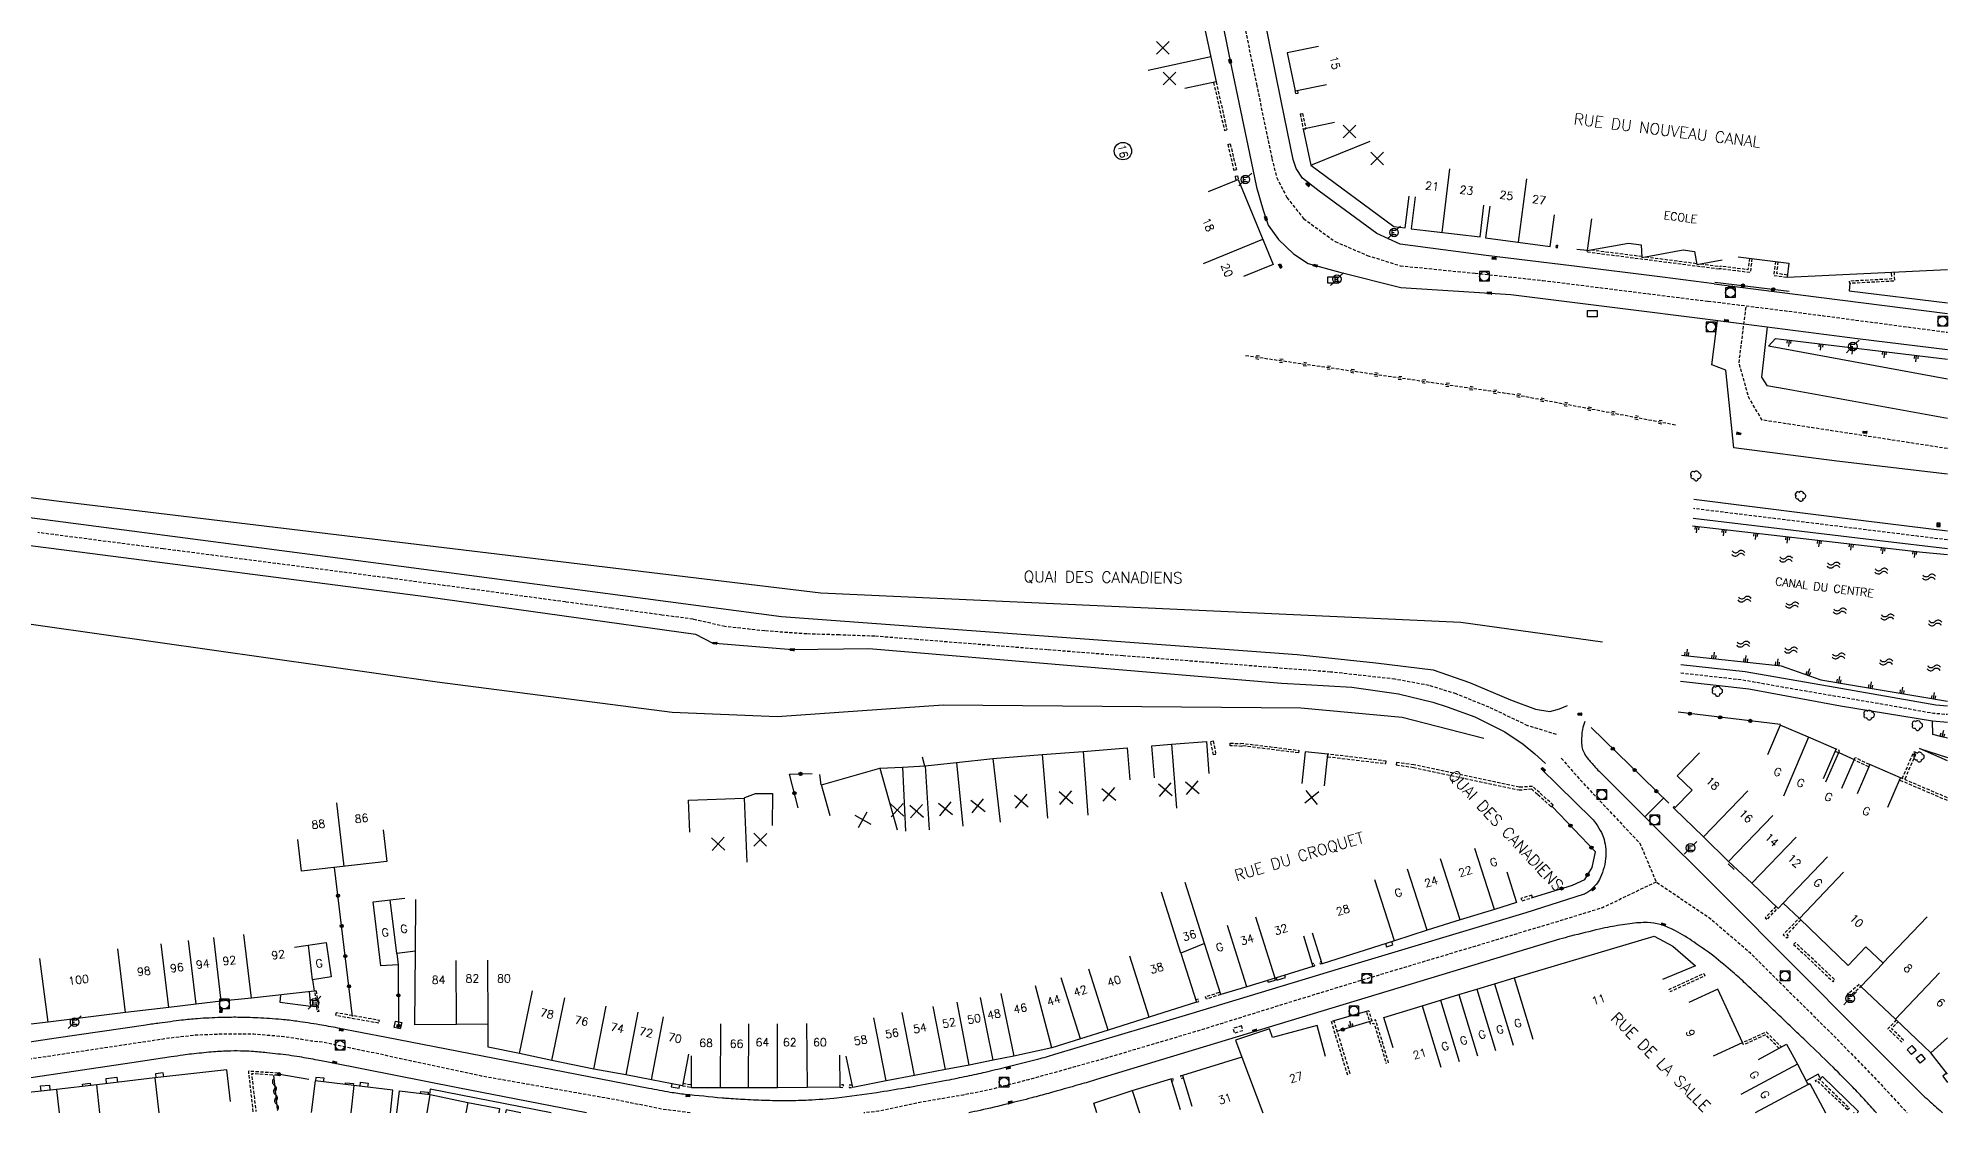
# Model space of a CAD drawing. Header units: millimetres. Extents: x 119599 to 135000, y 124063 to 131000.
# Drawn here: x 134701.8 to 135000.1, y 130000 to 130167.8 of the extents above; entities that cross this region are included whole.
import ezdxf
from ezdxf.enums import TextEntityAlignment as Align

# ---------------------------------------------------------------- set-up
doc = ezdxf.new("R2010")
doc.units = ezdxf.units.MM
doc.linetypes.add('DASHED', pattern=[0.75, 0.5, -0.25])
doc.layers.get('0').update_dxf_attribs({"linetype": 'CONTINUOUS'})
for name, color, linetype in [('W0001', 6, 'DASHED'), ('W0008', 7, 'CONTINUOUS'), ('W0100', 7, 'CONTINUOUS'), ('W0105', 7, 'CONTINUOUS'), ('W0112', 1, 'DASHED'), ('W0211', 2, 'CONTINUOUS'), ('W0220', 5, 'DASHED'), ('W0300', 7, 'CONTINUOUS'), ('W0302', 3, 'CONTINUOUS'), ('W0310', 3, 'CONTINUOUS'), ('W0322', 7, 'CONTINUOUS'), ('W0330', 7, 'CONTINUOUS'), ('W0400', 7, 'CONTINUOUS'), ('W0420', 7, 'CONTINUOUS'), ('W0471', 7, 'CONTINUOUS'), ('W0500', 5, 'DASHED'), ('W0984', 7, 'CONTINUOUS'), ('W0989', 7, 'CONTINUOUS'), ('W0991', 7, 'CONTINUOUS'), ('W1102', 7, 'CONTINUOUS'), ('W1471', 7, 'CONTINUOUS')]:
    doc.layers.add(name, color=color, linetype=linetype)
doc.styles.get("Standard").update_dxf_attribs({"font": 'romans.shx', "width": 0.85})

# ---------------------------------------------------------------- blocks, each defined once
blk = doc.blocks.new('t220o')
at = {"color": 0, "linetype": 'Continuous'}
for p, q in [((-0.25, 0.25), (0.25, 0.25)), ((-0.25, -0.25), (0.25, -0.25))]:
    blk.add_line(p, q, dxfattribs=at)
blk = doc.blocks.new('t991o')
at = {"color": 0, "linetype": 'Continuous'}
for p, q in [((-1, 1), (1, -1)), ((-1, -1), (1, 1))]:
    blk.add_line(p, q, dxfattribs=at)
blk = doc.blocks.new('T400')
for p, q in [((-0.15, 0.3), (0.15, 0.3)), ((-0.15, -0.25), (-0.15, 0.3)), ((-0.15, 0.15), (0.15, 0.15)), ((-0.15, 0), (0.15, 0)), ((0.15, 0.3), (0.15, -0.25)), ((-0.15, -0.15), (0.15, -0.15)), ((-0.15, -0.25), (-0.15, -0.3)), ((-0.15, -0.3), (0.15, -0.3)), ((0.15, -0.3), (0.15, -0.25))]:
    blk.add_line(p, q)
blk = doc.blocks.new('T420')
for p, q in [((0.75, 0.75), (-0.75, 0.75)), ((-0.75, 0.75), (-0.75, -0.75)), ((0.75, 0.75), (0.75, -0.75)), ((0.75, -0.75), (-0.75, -0.75))]:
    blk.add_line(p, q)
blk.add_ellipse((0, 0), major_axis=(-0.53, 0.53), ratio=1, start_param=3.926991, end_param=10.210176)
blk = doc.blocks.new('T471')
for p, q in [((-0.333334, 0.333334), (-0.333334, -0.333334)), ((-0.333334, 0.333334), (0.333334, 0.333334)), ((-0.333334, 0), (0, 0)), ((0.500001, 0.500001), (1.000002, 1.000002)), ((-0.500001, -0.500001), (-1.000002, -1.000002)), ((-0.333334, -0.333334), (0.333334, -0.333334))]:
    blk.add_line(p, q)
blk.add_ellipse((0, 0), major_axis=(0.471405, 0.471405), ratio=1, start_param=5.4977871438, end_param=11.780972451)
blk = doc.blocks.new('t310o')
at = {"color": 0, "linetype": 'Continuous'}
for centre, start, end in [((-0.5, 0.38), 216.8699, 323.1304), ((0.5, -0.37), 36.8699, 143.1303)]:
    blk.add_arc(centre, 0.625, start, end, dxfattribs=at)
blk = doc.blocks.new('t322o')
at = {"color": 0, "linetype": 'Continuous'}
for radius in [0.25, 0.15]:
    blk.add_circle((0, 0), radius, dxfattribs=at)
blk = doc.blocks.new('t211o')
at = {"color": 0, "linetype": 'Continuous'}
for p, q in [((-0.29, 0.5), (-0.29, 0)), ((0, 1), (0, 0)), ((0.29, 0.5), (0.29, 0))]:
    blk.add_line(p, q, dxfattribs=at)
blk = doc.blocks.new('t500o')
at = {"color": 0, "linetype": 'Continuous'}
for centre, start, end in [((-0.5, 0.625), 216.8699, 323.1301), ((0.5, -0.125), 36.8699, 143.1301), ((0.5, -0.625), 36.8699, 143.1301), ((-0.5, 0.125), 216.8699, 323.1301)]:
    blk.add_arc(centre, 0.625, start, end, dxfattribs=at)
blk = doc.blocks.new('t112o')
at = {"color": 0, "linetype": 'Continuous'}
for p, q in [((-0.5, 0.5), (0.5, 0.5)), ((-0.5, -0.5), (-0.5, 0.5)), ((0.5, 0.5), (0.5, -0.5)), ((0.5, -0.5), (-0.5, -0.5))]:
    blk.add_line(p, q, dxfattribs=at)
blk = doc.blocks.new('t330o')
at = {"color": 0, "linetype": 'Continuous'}
for p, q in [((0.25, -0.25), (-0.25, 0.25)), ((-0.25, -0.25), (0.25, 0.25)), ((-0.25, 0.25), (-0.25, -0.25)), ((0.25, 0.25), (-0.25, 0.25)), ((0.25, -0.25), (0.25, 0.25)), ((-0.25, -0.25), (0.25, -0.25)), ((-0.25, -0.25), (-0.25, -0.25))]:
    blk.add_line(p, q, dxfattribs=at)
blk = doc.blocks.new('T300')
for p, q in [((-0.8, 0.51), (-0.86, 0.34)), ((-0.86, 0.34), (-0.86, 0.17)), ((-0.86, 0.17), (-0.74, 0.06)), ((-0.69, 0.63), (-0.8, 0.51)), ((-0.8, -0.06), (-0.74, 0.06)), ((-0.74, 0.06), (-0.69, 0.11)), ((-0.57, 0.69), (-0.69, 0.63)), ((-0.46, 0.69), (-0.57, 0.69)), ((-0.29, 0.63), (-0.46, 0.69)), ((-0.29, 0.63), (-0.17, 0.74)), ((-0.23, 0.57), (-0.29, 0.63)), ((-0.17, 0.74), (-0.06, 0.8)), ((-0.06, 0.8), (0.06, 0.8)), ((0.06, 0.8), (0.23, 0.74)), ((0.23, 0.74), (0.34, 0.63)), ((0.34, 0.63), (0.4, 0.51)), ((0.46, 0.46), (0.34, 0.46)), ((0.4, 0.51), (0.4, 0.46)), ((0.57, 0.4), (0.46, 0.46)), ((0.57, 0.4), (0.69, 0.29)), ((0.69, 0.29), (0.74, 0.17)), ((0.74, 0.06), (0.69, -0.17)), ((0.74, 0.17), (0.74, 0.06)), ((-0.8, -0.17), (-0.8, -0.06)), ((-0.8, -0.23), (-0.8, -0.17)), ((-0.74, -0.34), (-0.8, -0.23)), ((-0.69, -0.4), (-0.74, -0.34)), ((-0.51, -0.46), (-0.69, -0.4)), ((-0.4, -0.46), (-0.51, -0.46)), ((-0.4, -0.46), (-0.34, -0.46)), ((-0.34, -0.46), (-0.34, -0.4)), ((-0.34, -0.51), (-0.34, -0.46)), ((-0.29, -0.63), (-0.34, -0.51)), ((-0.17, -0.74), (-0.29, -0.63)), ((-0.06, -0.8), (-0.17, -0.74)), ((0.06, -0.8), (-0.06, -0.8)), ((0.17, -0.74), (0.06, -0.8)), ((0.23, -0.69), (0.17, -0.74)), ((0.29, -0.46), (0.23, -0.46)), ((0.29, -0.63), (0.23, -0.69)), ((0.46, -0.4), (0.29, -0.46)), ((0.34, -0.51), (0.29, -0.63)), ((0.34, -0.51), (0.34, -0.46)), ((0.57, -0.34), (0.46, -0.4)), ((0.63, -0.29), (0.57, -0.34)), ((0.69, -0.17), (0.63, -0.29))]:
    blk.add_line(p, q)
blk = doc.blocks.new('T1471')
at = {"color": 0, "linetype": 'Continuous', "flags": 128}
blk.add_lwpolyline([(-0.75, -0.5), (-0.75, 0.5), (0.75, 0.5), (0.75, -0.5), (-0.75, -0.5)], dxfattribs=at)

msp = doc.modelspace()

# ---------------------------------------------------------------- linework, layer by layer
at = {"layer": 'W0001'}
for points in [[(134884.23, 130199), (134887.51, 130182.99), (134892.08, 130160.66), (134894.49, 130149.05), (134895.24, 130146.06), (134896.85, 130142.96), (134899.44, 130139.68), (134904.36, 130136.09), (134909.39, 130133.92), (134914.54, 130132.31), (134926.24, 130131.13), (134936.81, 130130.01), (134962.6, 130126.76)], [(134938.93, 130059.1), (134934.47, 130060.46), (134928.45, 130063.34), (134923.27, 130065.43), (134919.05, 130066.74), (134913.7, 130067.73), (134903.64, 130068.85), (134895.14, 130069.5), (134883.64, 130070.41), (134871.25, 130071.38), (134859.45, 130072.31), (134849.05, 130073.13), (134839.04, 130073.92), (134832.47, 130074.44), (134826.93, 130074.64), (134821.86, 130074.79), (134815.27, 130075.27), (134809.04, 130075.95), (134804.08, 130077.09), (134799.21, 130077.75), (134791.39, 130078.81), (134784.16, 130079.79), (134769.85, 130081.74), (134756.74, 130083.49), (134721.32, 130088.09), (134701.74, 130090.63)]]:
    msp.add_lwpolyline(points, dxfattribs=at)
at = {"layer": 'W0001', "flags": 128}
for points in [[(134962.61, 130126.79), (134975.78, 130125.14), (135000, 130121.92)], [(135000, 130103.75), (134971.07, 130108.21), (134969.03, 130111.61), (134967.46, 130117.11), (134968.58, 130126.04)], [(135000, 130089.48), (134991.13, 130090.59), (134960.34, 130094.38)], [(134958.35, 130068.72), (134967.89, 130067.66), (134975.49, 130066.31), (134992.08, 130063.47), (134995.1, 130062.91), (134997.9, 130062.41), (135000, 130062.26)], [(134939.69, 130055.38), (134943.04, 130051.56), (134951.97, 130042.09), (134954.52, 130036.05), (134962.67, 130030.61), (134969.1, 130025.08), (134975.45, 130018.76), (134982.85, 130011.43), (134989.21, 130004.87), (134993.72, 130000)], [(134954.52, 130036.05), (134946.14, 130032.03), (134938.91, 130029.8), (134918.04, 130023.55), (134906.49, 130020.08), (134896.52, 130017.02), (134883.04, 130012.82), (134875.78, 130010.66), (134868.66, 130008.56), (134860.35, 130006.23), (134856.46, 130005.17), (134850.3, 130003.56), (134846.29, 130002.78), (134839.99, 130001.7), (134833.02, 130000.24), (134830.77, 130000)], [(134803.63, 130000), (134799.28, 130000.55), (134792.52, 130001.93), (134771.03, 130005.72), (134755.14, 130009.16), (134746.44, 130010.98), (134744.43, 130011.21), (134740.14, 130011.89), (134735.48, 130012.26), (134730.63, 130012.29), (134726.28, 130012.11), (134722.18, 130011.64), (134700.46, 130008.37), (134662.97, 130002.75), (134654.08, 130001.48), (134648.59, 130000.75), (134644.56, 130000)]]:
    msp.add_lwpolyline(points, dxfattribs=at)
at = {"layer": 'W0008'}
for points in [[(134963.57, 130129.47), (134955.48, 130130.5), (134941.28, 130132.27), (134927.97, 130133.91), (134914.51, 130135.65), (134910.88, 130137.36), (134901.88, 130143.95), (134899.28, 130146.01), (134898.29, 130147.5), (134897.84, 130148.89), (134896.01, 130157.78), (134892.85, 130173.27), (134887.35, 130200.08)], [(134881.08, 130198.04), (134884.88, 130179.48), (134888.2, 130163.25), (134890.99, 130149.85), (134892.1, 130144.59), (134893.14, 130140.99), (134893.89, 130138.66), (134895.55, 130136.4), (134897.87, 130134.17), (134900.17, 130132.65), (134905.11, 130131.29), (134914.65, 130128.93), (134931.83, 130127.83), (134949.33, 130125.61), (134961.73, 130124.04)], [(134500.68, 130118.07), (134570.26, 130109.07), (134570.49, 130109.79), (134629.68, 130102.02), (134704.52, 130092.46), (134754.95, 130085.86), (134817.9, 130077.5), (134898.45, 130071.6), (134910.75, 130070.27), (134919.7, 130069.2), (134925.38, 130067.19), (134931.76, 130064.51), (134935.67, 130063.04), (134937.9, 130062.68), (134939.41, 130063.09), (134940.65, 130063.62)], [(134502.86, 130113.88), (134552.89, 130107.34), (134630.31, 130097.52), (134703.82, 130088.18), (134762.69, 130080.59), (134804.45, 130074.78), (134807.15, 130073.38), (134807.51, 130073.35), (134819.59, 130072.35), (134831.52, 130072.52), (134895.98, 130067.09), (134899.8, 130066.89), (134907, 130066.49), (134914.27, 130065.46), (134919.63, 130064.12), (134921.86, 130063.42), (134926.2, 130061.83), (134930.88, 130059.51), (134933.74, 130057.59), (134935.58, 130056.06), (134937.21, 130054.58)]]:
    msp.add_lwpolyline(points, dxfattribs=at)
at = {"layer": 'W0008', "flags": 128}
for points in [[(134963.58, 130129.49), (134966.78, 130129.07), (135000, 130124.87)], [(134984.75, 130129.54), (134984.64, 130128.4), (135000, 130126.53)], [(134961.74, 130124.06), (134985.98, 130120.95), (135000, 130119.2)], [(135000, 130099.77), (134982.72, 130101.77), (134966.64, 130103.89), (134965.39, 130115.98), (134963.19, 130116.83), (134964.11, 130123.74)], [(134971.85, 130122.77), (134970.97, 130114.9), (134971.8, 130113.62), (134974.81, 130113.06), (135000, 130108.52)], [(134960.39, 130095.85), (134987.32, 130092.44), (135000, 130090.91)], [(134960.28, 130092.9), (134989.47, 130089.39), (135000, 130088.14)], [(134958.39, 130070), (134968.44, 130068.94), (134982.48, 130066.49), (134998.2, 130063.71), (135000, 130063.58)], [(134958.3, 130067.43), (134969.01, 130066.22), (134983.33, 130063.58), (134997.7, 130061.21), (135000, 130061.03)], [(134952.77, 130046.21), (134955.65, 130049.17)], [(134965.78, 130038.9), (134966.68, 130038.02)], [(134912.25, 130026.43), (134912.41, 130025.93), (134913.38, 130026.24), (134913.22, 130026.74)], [(134893.83, 130020.67), (134893.92, 130020.38), (134895.05, 130020.7), (134894.96, 130021.01)], [(134895.15, 130021.07), (134895.25, 130020.71), (134896.63, 130021.13), (134896.51, 130021.5)], [(134739.66, 130018.43), (134739.54, 130017.29), (134744.36, 130016.68), (134744.19, 130018.93)], [(134712.48, 130004.56), (134712.39, 130005.37), (134714.06, 130005.59), (134714.16, 130004.75)], [(134721.4, 130005.61), (134721.32, 130006.26), (134720.1, 130006.11), (134720.17, 130005.47)], [(134746.38, 130004.84), (134746.45, 130005.39), (134745.16, 130005.52), (134745.1, 130005)], [(134980.11, 130005.44), (134979.82, 130006.01), (134977.95, 130005)], [(134980.07, 130005.19), (134980.52, 130005.66), (134986.12, 130000.22), (134985.9, 130000)], [(134999.87, 130006.19), (134999.27, 130005.72), (135000, 130004.75)], [(134702.26, 130003.37), (134702.16, 130004.2), (134702.16, 130004.2), (134703.54, 130004.33), (134703.63, 130003.52)], [(134708.75, 130004.12), (134708.72, 130004.46), (134708.72, 130004.46), (134709.92, 130004.63), (134709.96, 130004.26)], [(134749.78, 130004.41), (134749.81, 130004.7), (134751.02, 130004.56), (134750.98, 130004.26)], [(134752.09, 130004.13), (134752.16, 130004.78), (134753.32, 130004.63), (134753.25, 130004)], [(134761.52, 130003.03), (134761.56, 130003.34), (134762.73, 130003.2), (134762.69, 130002.89)], [(134781.91, 130000), (134763.03, 130003.68), (134762.93, 130002.86)], [(134800.76, 130004.54), (134800.67, 130004.06), (134801.9, 130003.84), (134801.99, 130004.31)]]:
    msp.add_lwpolyline(points, dxfattribs=at)
for points in [[(134943.36, 130061.1, 0.032616), (134943.01, 130059.86, 0.043333), (134942.89, 130058.89, 0.017402), (134942.88, 130057.36, 0.063882), (134942.95, 130056.94, 0.057964), (134943.3, 130056.12, 0.04648), (134943.94, 130055.21, 0.007364), (134945.1, 130053.88, 0.013675), (134945.76, 130053.19), (134952.77, 130046.21), (134965.09, 130033.92), (134986.72, 130012.2), (134995.67, 130003.25, 0.011418), (134996.77, 130002.21, 0.006144), (134998.87, 130000.34, 0.001508), (134999.26, 130000)], [(134936.48, 130053.8), (134944.51, 130045.92, -0.05008), (134945.15, 130045.16, -0.030253), (134945.98, 130043.76, -0.056041), (134946.37, 130042.71, -0.039889), (134946.64, 130041.17, -0.05165), (134946.62, 130039.66, -0.044539), (134946.26, 130037.95, -0.047383), (134945.64, 130036.42, -0.0654), (134944.95, 130035.44, -0.047835), (134943.86, 130034.47, -0.08275), (134943.1, 130034.08), (134934.14, 130031.26), (134905.36, 130022.58), (134881.48, 130015.37), (134860.54, 130009.09, -0.008577), (134857.89, 130008.34, -0.004565), (134852.88, 130007.07, -0.003425), (134849.72, 130006.32, -0.003805), (134846.86, 130005.69, -0.004446), (134843.67, 130005.04, -0.003191), (134839.2, 130004.2, -0.004199), (134837.19, 130003.85, -0.001914), (134832.77, 130003.14, -0.011074), (134826.55, 130002.31, -0.015622), (134822.12, 130001.96, -0.010452), (134818.96, 130001.87, -0.009971), (134815.64, 130001.91, -0.004408), (134812.22, 130002.06, -0.005152), (134809.3, 130002.24, -0.006585), (134808.62, 130002.29, -0.000775), (134802.86, 130002.87, -0.017291), (134800.53, 130003.19, -0.000112), (134797.16, 130003.8), (134756.2, 130011.77), (134748.59, 130013.23, 0.006045), (134745.71, 130013.75, 0.004996), (134742.2, 130014.29, 0.014797), (134739.79, 130014.57, 0.009653), (134736.09, 130014.82, 0.009259), (134732.97, 130014.91, 0.010786), (134730.3, 130014.88, 0.009338), (134726.68, 130014.7, 0.013567), (134724.19, 130014.45, 0.001911), (134720.75, 130014.01, 0.003083), (134718.62, 130013.71), (134704.59, 130011.68), (134691.67, 130009.74)], [(134988.91, 130000, 0.004785), (134987.04, 130002.08, 0.007783), (134985.23, 130004, 0.004692), (134982.15, 130007.11, 0.004199), (134978.64, 130010.51, 0.00019), (134976.51, 130012.55, 0.000187), (134974.34, 130014.62, 0.000693), (134971.83, 130017, 0.000528), (134968.53, 130020.13, 0.011538), (134966.5, 130021.96, 0.008102), (134963.51, 130024.45, 0.015168), (134962.69, 130025.07, 0.004984), (134960.11, 130026.86, 0.030974), (134957.13, 130028.63, 0.050451), (134955.15, 130029.41, 0.060972), (134953.18, 130029.7, 0.043555), (134950.41, 130029.54, 0.007586), (134947.3, 130029.04, 0.014529), (134945.68, 130028.7, 0.004132), (134941.16, 130027.58, 0.010745), (134939.44, 130027.1), (134894.06, 130013.37), (134867.11, 130005.19, -0.003983), (134864.5, 130004.42, -0.002124), (134859.59, 130003.04, -0.004086), (134857.01, 130002.34, -0.002862), (134853.31, 130001.41, -0.006381), (134848.9, 130000.37, -0.002709), (134847.16, 130000)], [(134787.42, 130000), (134767.35, 130003.91), (134747.63, 130007.81, 0.003507), (134745.42, 130008.23, 0.002776), (134742.61, 130008.73, 0.011312), (134740.92, 130008.98, 0.005611), (134737.51, 130009.37, 0.008595), (134735.13, 130009.58, 0.011779), (134733.38, 130009.65, 0.015063), (134731.39, 130009.64, 0.011673), (134728.83, 130009.48, 0.004828), (134725.76, 130009.18, 0.011137), (134724.43, 130009.01, 0.000631), (134722.55, 130008.72, -0.000899), (134721.22, 130008.52), (134716.44, 130007.8), (134689.4, 130003.79), (134663.92, 130000)]]:
    msp.add_lwpolyline(points, format="xyb", dxfattribs=at)
at = {"layer": 'W0100'}
for points in [[(134878.86, 130169.41), (134883.74, 130170.47), (134885.78, 130161.04), (134880.89, 130159.98)], [(134901.76, 130166.57), (134896.87, 130165.54), (134898.12, 130159.6), (134903.02, 130160.63)], [(134904.28, 130154.67), (134899.39, 130153.63), (134900.58, 130147.99), (134913.53, 130138.45), (134915.3, 130138.22), (134915.96, 130143.17)], [(134884.61, 130143.88), (134889.24, 130145.77), (134894.67, 130132.49), (134890.04, 130130.6)], [(134916.86, 130143.05), (134916.27, 130138.08), (134927.03, 130136.8), (134927.62, 130141.76)], [(134928.51, 130141.62), (134927.85, 130136.66), (134937.97, 130135.31), (134938.64, 130140.27)], [(134944.43, 130139.63), (134943.76, 130134.68), (134950.21, 130135.84), (134952.17, 130135.56), (134952.3, 130133.6), (134958.72, 130134.79), (134960.5, 130134.55), (134960.85, 130132.49), (134964.84, 130133.22)], [(134825.5, 130046.4), (134824.12, 130051.21), (134833.23, 130053.82), (134836.77, 130053.98), (134840.35, 130054.2), (134845.23, 130054.7), (134850.92, 130055.34), (134858.6, 130055.99), (134865.04, 130056.45), (134871.88, 130057), (134872.29, 130052.01)], [(134876.18, 130052.32), (134875.76, 130057.3), (134878.79, 130057.56), (134884.27, 130057.98), (134884.65, 130052.99)], [(134902.71, 130051.05), (134903.24, 130056.02), (134899.68, 130056.4), (134899.15, 130051.43)], [(134803.56, 130043.81), (134803.36, 130048.81), (134812.08, 130049.16), (134812.19, 130049.27), (134813.83, 130049.87), (134816.49, 130049.85), (134816.45, 130044.85)]]:
    msp.add_lwpolyline(points, dxfattribs=at)
at = {"layer": 'W0100', "flags": 128}
for points in [[(134967.34, 130133.7), (134971.07, 130133.23), (134975.25, 130132.7), (134974.98, 130130.51), (135000, 130131.7)], [(134980.65, 130052.22), (134982.62, 130056.82), (134978.33, 130058.65), (134973.86, 130060.54), (134971.92, 130055.93)], [(135000, 130006.02), (134997.42, 130009.38), (134991.91, 130014.62), (134986.5, 130019.75), (134989.96, 130023.39), (134987.28, 130025.93), (134984.53, 130023.03), (134984.53, 130023.03), (134976.89, 130030.35), (134974.36, 130032.77), (134973.55, 130031.92), (134969.44, 130035.85), (134965.84, 130039.24), (134961.91, 130043.09), (134957.33, 130047.54), (134957.33, 130047.54), (134960.12, 130050.41), (134957.82, 130052.64), (134961.31, 130056.22)], [(134981.03, 130051.69), (134983.04, 130056.27), (134985.46, 130055.21), (134983.46, 130050.63)], [(134990.68, 130047.76), (134992.67, 130052.34), (134987.91, 130054.41), (134985.92, 130049.83)], [(134755.68, 130044.22), (134756.25, 130039.25), (134742.91, 130037.73), (134742.34, 130042.7)], [(134931.18, 130037.63), (134932.68, 130032.86), (134929.26, 130031.78), (134923.92, 130030.13), (134918.73, 130028.54), (134913.63, 130026.87), (134902.35, 130023.28), (134900.83, 130028.04)], [(134803.36, 130009.14), (134802.42, 130004.23), (134797.59, 130005.15), (134793.58, 130005.91), (134788.58, 130006.84), (134782.03, 130008.17), (134776.97, 130009.24), (134772.06, 130010.23), (134772.07, 130013.83), (134767.13, 130013.8), (134760.64, 130013.74), (134760.72, 130025.25), (134757.8, 130024.9), (134758.02, 130023.09), (134755.33, 130022.95), (134754.11, 130032.95), (134759.07, 130033.55)], [(134741.83, 130025.87), (134746.78, 130026.58), (134747.55, 130021.22), (134744.64, 130020.79), (134744.91, 130019.01), (134735.1, 130017.92), (134730.38, 130017.43), (134726.45, 130016.96), (134722.19, 130016.45), (134715.43, 130015.67), (134703.37, 130014.18), (134697.98, 130013.52)], [(134899.43, 130027.64), (134900.91, 130022.86), (134895.03, 130021.03), (134890.59, 130019.7), (134886.5, 130018.48), (134883.97, 130026.46), (134880.27, 130024.94), (134882.7, 130017.27), (134875.32, 130014.94), (134868.9, 130012.9), (134864.62, 130011.55), (134860.12, 130010.14), (134854.18, 130008.87), (134850.97, 130008.21), (134847.22, 130007.43), (134843.49, 130006.78), (134838.68, 130005.84), (134834.22, 130005), (134829.02, 130003.94), (134828.02, 130008.84)], [(134913.44, 130010.13), (134911.99, 130014.91), (134917.95, 130016.71), (134920.85, 130017.6), (134923.71, 130018.47), (134926.51, 130019.32), (134929.27, 130020.16), (134932.34, 130021.07), (134954.18, 130027.58), (134957.11, 130026.04), (134960.64, 130022.96), (134955.48, 130020.83)], [(134963.46, 130008.88), (134968, 130010.98), (134964.15, 130019.32), (134959.61, 130017.22)], [(134902.85, 130008.81), (134901.54, 130013.64), (134894.59, 130011.76), (134894.14, 130013.12), (134888.8, 130011.32), (134889.8, 130008.67), (134880.51, 130005.84), (134881.97, 130001.05)], [(134826.94, 130008.98), (134826.99, 130003.98), (134821.9, 130003.93), (134817.29, 130003.88), (134812.7, 130003.9), (134808.38, 130003.91), (134803.82, 130003.92), (134803.83, 130008.92)], [(134970.5, 130008.33), (134974.9, 130010.7), (134976.58, 130007.58), (134978.18, 130004.56), (134978.25, 130004.42), (134978.52, 130004.56), (134980.95, 130000)], [(134731.84, 130001.76), (134731.28, 130006.72), (134720, 130005.45), (134710.93, 130004.37), (134704.65, 130003.64), (134694.05, 130002.47), (134694.32, 130000)], [(134867.16, 130000), (134866.66, 130001.51), (134872.69, 130003.49), (134878.7, 130005.3), (134880.14, 130000.52)], [(134756.8, 130000), (134757.2, 130003.56), (134751.11, 130004.24), (134745.05, 130005), (134744.43, 130000.04)], [(134757.83, 130000), (134758.25, 130003.43), (134763.01, 130002.85), (134768.91, 130001.62), (134773.85, 130000.67), (134773.72, 130000)], [(134777.16, 130000), (134774.88, 130000.44), (134774.79, 130000)]]:
    msp.add_lwpolyline(points, dxfattribs=at)
at = {"layer": 'W0105'}
msp.add_line((134839.88, 130055.58), (134840.23, 130054.18), dxfattribs=at)
at = {"layer": 'W0112'}
for p, q in [((134898.12, 130159.6), (134898.52, 130159.67)), ((134898.21, 130159.2), (134898.6, 130159.28)), ((134898.6, 130159.28), (134898.52, 130159.67)), ((134898.89, 130156.02), (134899.28, 130156.1)), ((134887.07, 130153.43), (134887.46, 130153.52)), ((134899.39, 130153.63), (134899.78, 130153.71)), ((134887.6, 130151.24), (134887.99, 130151.33)), ((134888.55, 130147.24), (134888.94, 130147.33)), ((134888.74, 130146.29), (134889.13, 130146.36)), ((134888.85, 130145.7), (134889.24, 130145.77)), ((134938.9, 130135.14), (134938.94, 130135.54)), ((134939.1, 130135.12), (134939.14, 130135.52)), ((134943.77, 130134.47), (134943.76, 130134.68)), ((134943.77, 130134.47), (134964.37, 130131.82)), ((134944.39, 130134.79), (134952.28, 130133.78)), ((134952.87, 130133.7), (134960.82, 130132.68)), ((134961.45, 130132.6), (134964.5, 130132.21)), ((134885.3, 130058.08), (134885.74, 130055.98)), ((134885.74, 130055.98), (134885.35, 130055.89)), ((134889.61, 130057.75), (134898.68, 130056.61)), ((134903.25, 130056.02), (134903.2, 130055.62)), ((134912.34, 130054.93), (134903.25, 130056.02)), ((134913.98, 130054.73), (134913.92, 130054.33)), ((134913.92, 130054.33), (134916.61, 130053.96)), ((134916.67, 130054.36), (134913.98, 130054.73)), ((134933.12, 130050.84), (134916.67, 130054.36))]:
    msp.add_line(p, q, dxfattribs=at)
for points in [[(134885.39, 130160.95), (134887.07, 130153.43)], [(134885.78, 130161.04), (134887.46, 130153.52)], [(134898.21, 130159.2), (134898.12, 130159.6)], [(134898.89, 130156.02), (134899.39, 130153.63)], [(134899.28, 130156.1), (134899.78, 130153.71)], [(134887.6, 130151.24), (134888.55, 130147.24)], [(134887.99, 130151.33), (134888.94, 130147.33)], [(134888.74, 130146.29), (134888.85, 130145.7)], [(134889.13, 130146.36), (134889.24, 130145.77)], [(134938.9, 130135.14), (134939.1, 130135.12)], [(134938.94, 130135.54), (134939.14, 130135.52)], [(134885.35, 130055.89), (134884.91, 130058), (134885.3, 130058.08)], [(134889.82, 130057.23), (134887.96, 130057.34), (134887.98, 130057.74)], [(134887.98, 130057.74), (134889.56, 130057.65), (134889.61, 130057.75)], [(134898.68, 130056.61), (134898.64, 130056.21), (134889.86, 130057.32), (134889.82, 130057.23)], [(134903.2, 130055.62), (134912.29, 130054.54), (134912.34, 130054.93)], [(134916.61, 130053.96), (134933.1, 130050.43), (134935.05, 130050.58), (134936.04, 130049.73)], [(134938.44, 130048.05), (134936.3, 130050.02), (134935.18, 130050.99), (134933.12, 130050.84)], [(134936.04, 130049.73), (134938.17, 130047.75), (134938.44, 130048.05)]]:
    msp.add_lwpolyline(points, dxfattribs=at)
at = {"layer": 'W0112', "flags": 128}
for points in [[(134969.08, 130133.48), (134968.86, 130131.68), (134964.51, 130132.23)], [(134969.48, 130133.43), (134969.2, 130131.23), (134964.38, 130131.84)], [(134973.15, 130132.97), (134972.87, 130130.81), (134974.98, 130130.51)], [(134973.54, 130132.92), (134973.32, 130131.15), (134975.03, 130130.91)], [(134991.67, 130131.31), (134991.74, 130129.91), (134984.75, 130129.54), (134984.73, 130129.94), (134991.32, 130130.29), (134991.27, 130131.29)], [(134983, 130056.22), (134982.46, 130056.45)], [(134983.04, 130056.27), (134983.16, 130056.59), (134982.62, 130056.82)], [(134992.95, 130052.22), (134994.79, 130056.43), (134995.15, 130056.27), (134993.32, 130052.06)], [(134987.74, 130054.05), (134985.41, 130055.14)], [(134985.46, 130055.21), (134985.58, 130055.5), (134987.91, 130054.41)], [(135000, 130048.77), (134992.51, 130051.97)], [(135000, 130049.2), (134992.67, 130052.34)], [(134957.33, 130047.54), (134957.19, 130047.67), (134957.46, 130047.97), (134957.6, 130047.84)], [(134973.23, 130032.23), (134971.55, 130030.47), (134971.84, 130030.19), (134973.51, 130031.95)], [(134977.12, 130030.12), (134974.92, 130027.83), (134975.22, 130027.54), (134974.94, 130027.26), (134974.36, 130027.82), (134976.84, 130030.4)], [(134900.91, 130022.86), (134901.19, 130022.94), (134901.08, 130023.33), (134900.8, 130023.25)], [(134902.35, 130023.28), (134902.09, 130023.21), (134901.98, 130023.6), (134902.25, 130023.67)], [(134956.48, 130019.24), (134961.94, 130021.76), (134962.1, 130021.39), (134956.65, 130018.88)], [(134882.7, 130017.27), (134883.08, 130017.38), (134882.98, 130017.77), (134882.59, 130017.66)], [(134886.5, 130018.48), (134884.27, 130017.76), (134884.14, 130018.14), (134886.38, 130018.86)], [(134906.33, 130005.88), (134903.79, 130014.27), (134904.17, 130014.38), (134906.71, 130006)], [(134912.73, 130007.82), (134910.7, 130014.51), (134910.13, 130014.35), (134909.65, 130015.94), (134909.26, 130015.82), (134909.86, 130013.86), (134910.43, 130014.02), (134912.35, 130007.7)], [(134992.03, 130014.51), (134990.71, 130013.12), (134992.86, 130011.07), (134993.14, 130011.36), (134991.28, 130013.13), (134992.32, 130014.23)], [(134973.73, 130010.07), (134971.62, 130012.17), (134968.17, 130010.61), (134968, 130010.98), (134971.7, 130012.64), (134974.1, 130010.26)], [(134735.39, 130000.15), (134734.67, 130006.53), (134739.15, 130006.25), (134739.13, 130005.86), (134735.12, 130006.1), (134735.79, 130000.19)], [(134878.7, 130005.3), (134879.01, 130005.37), (134879.1, 130004.99), (134878.79, 130004.91)], [(134880.51, 130005.84), (134880.22, 130005.76), (134880.32, 130005.37), (134880.61, 130005.45)], [(134802.42, 130004.23), (134803.83, 130003.99)], [(134802.49, 130004.62), (134803.82, 130004.4)], [(134826.99, 130003.98), (134827.55, 130003.96), (134827.56, 130004.36), (134827, 130004.38)], [(134828.94, 130004.34), (134828.45, 130004.34), (134828.45, 130003.94), (134829.02, 130003.94)], [(134985.44, 130000), (134985.4, 130000.04), (134985.36, 130000)]]:
    msp.add_lwpolyline(points, dxfattribs=at)
for points in [[(134935.08, 130034.01), (134933.39, 130033.49), (134933.51, 130033.1), (134935.19, 130033.63), (134935.08, 130034.01)], [(134975.99, 130026.3), (134982.16, 130020.47), (134982.43, 130020.76), (134976.26, 130026.59)], [(134745.22, 130019.07), (134745.61, 130015.82), (134745.61, 130015.82), (134745.39, 130015.78), (134745.02, 130019.05)], [(134986.24, 130020.05), (134984.63, 130018.67), (134984.57, 130018.74), (134984.29, 130018.45), (134984.61, 130018.13), (134986.5, 130019.75)], [(134748.31, 130015.63), (134748.24, 130015.24), (134755.04, 130014.04), (134755.11, 130014.43)], [(134889.77, 130013.57), (134888.42, 130013.16), (134888.63, 130012.48), (134889.98, 130012.89)], [(134984.42, 130000.44), (134979.85, 130004.84), (134979.56, 130004.71), (134979.4, 130005.07), (134979.94, 130005.32), (134984.7, 130000.72)]]:
    msp.add_lwpolyline(points, close=True, dxfattribs=at)
at = {"layer": 'W0211'}
for p, q in [((134705.08, 130095.52), (134705.08, 130095.52)), ((134824.04, 130081.24), (134824.04, 130081.24)), ((134923.98, 130076.65), (134923.98, 130076.65)), ((134946.13, 130073.55), (134946.13, 130073.55))]:
    msp.add_line(p, q, dxfattribs=at)
msp.add_lwpolyline([(134380.95, 130261.34), (134410.58, 130210.22), (134436.77, 130163.8), (134439.96, 130158.82), (134445.74, 130151.4), (134451.79, 130145.3), (134458.42, 130139.44), (134466.74, 130133.89), (134474.53, 130129.76), (134484.52, 130125.59), (134494.09, 130122.81), (134630.03, 130105.1), (134705.08, 130095.52), (134824.04, 130081.24), (134923.98, 130076.65), (134946.13, 130073.55)], dxfattribs=at)
at = {"layer": 'W0211', "flags": 128}
for points in [[(135000, 130114.57), (134972.07, 130119.74), (134973.17, 130120.96), (134974.06, 130120.86), (135000, 130117.72)], [(134960.19, 130091.67), (134996.1, 130087.59), (135000, 130087.19)], [(134958.49, 130071.5), (134974.02, 130069.84), (134980.25, 130067.64), (135000, 130064.28)], [(135000, 130058.5), (134999.12, 130058.73), (134997.75, 130059.1), (134997.7, 130061.21)], [(135000, 130054.99), (134997.89, 130055.92), (134995.64, 130056.91)], [(134995.64, 130056.91), (135000, 130055.5)], [(134909.65, 130015.94), (134903.98, 130014.32)]]:
    msp.add_lwpolyline(points, dxfattribs=at)
at = {"layer": 'W0220'}
msp.add_lwpolyline([(134890.39, 130118.29), (134931.96, 130112.28), (134957.76, 130107.42)], dxfattribs=at)
at = {"layer": 'W0302'}
msp.add_lwpolyline([(134426.81, 130162.67), (134432.05, 130155.47), (134441.98, 130141.87), (134449.64, 130133.65), (134460.77, 130125.77), (134474, 130118.44), (134494.49, 130109.95), (134512.98, 130103.82), (134529.55, 130099.38), (134544.78, 130096.49), (134630.62, 130085.15), (134693.65, 130077.32), (134764.13, 130067.33), (134800.83, 130062.57), (134817.23, 130061.91), (134843.16, 130063.7), (134899, 130063.23), (134914.84, 130061.82), (134927.58, 130058.5)], dxfattribs=at)
at = {"layer": 'W0310', "flags": 128}
msp.add_lwpolyline([(134738.52, 130005.82), (134739.11, 130000.57)], dxfattribs=at)
at = {"layer": 'W0322'}
for p, q in [((134943.76, 130134.68), (134942.11, 130134.85)), ((134824.11, 130051.21), (134823.88, 130052.82))]:
    msp.add_line(p, q, dxfattribs=at)
at = {"layer": 'W0322', "flags": 128}
for points in [[(134963.67, 130129.74), (134975.27, 130128.32)], [(134973.95, 130060.65), (134957.95, 130062.56)], [(134944.36, 130060.19), (134956.47, 130048.35)], [(134935.19, 130033.63), (134941.43, 130035.55), (134943.35, 130036.46), (134944.5, 130038.3), (134945.03, 130040.78), (134938.25, 130047.84)], [(134750.91, 130015.04), (134748.09, 130038.32)], [(134758.02, 130023.09), (134758.08, 130013.5)], [(134910.13, 130014.35), (134904.61, 130012.71)], [(134744.09, 130005.2), (134739.2, 130006.06)]]:
    msp.add_lwpolyline(points, dxfattribs=at)
at = {"layer": 'W0322'}
msp.add_lwpolyline([(134820.49, 130047.62), (134819.16, 130052.88), (134822.68, 130052.99)], dxfattribs=at)
at = {"layer": 'W1102'}
for p, q in [((134875.15, 130162.87), (134884.93, 130164.98)), ((134900.58, 130147.99), (134909.84, 130151.77)), ((134922.24, 130147.44), (134921.05, 130137.51)), ((134934.26, 130145.9), (134932.94, 130135.98)), ((134883.8, 130132.66), (134893.06, 130136.44)), ((134858.6, 130055.99), (134859.45, 130046.03)), ((134865.04, 130056.45), (134865.75, 130046.47)), ((134878.79, 130057.56), (134879.61, 130047.59)), ((134833.23, 130053.82), (134835.98, 130044.2)), ((134836.77, 130053.98), (134837.24, 130043.99)), ((134840.35, 130054.2), (134840.97, 130044.22)), ((134845.23, 130054.7), (134846.24, 130044.75)), ((134850.92, 130055.34), (134852.03, 130045.4)), ((134812.08, 130049.16), (134812.48, 130039.17))]:
    msp.add_line(p, q, dxfattribs=at)
at = {"layer": 'W1102', "flags": 128}
for points in [[(134978.33, 130058.65), (134974.42, 130049.45)], [(134961.91, 130043.09), (134968.82, 130050.31)], [(134749.58, 130038.49), (134748.45, 130048.43)], [(134965.84, 130039.24), (134972.76, 130046.46)], [(134929.26, 130031.78), (134926.19, 130041.3)], [(134969.44, 130035.85), (134976.36, 130043.07)], [(134918.73, 130028.54), (134915.66, 130038.06)], [(134923.92, 130030.13), (134920.85, 130039.65)], [(134974.36, 130032.77), (134981.28, 130039.99)], [(134883.97, 130026.46), (134880.96, 130035.99)], [(134913.63, 130026.87), (134910.56, 130036.39)], [(134976.89, 130030.35), (134983.8, 130037.57)], [(134757.8, 130024.9), (134756.78, 130033.27)], [(134760.72, 130025.25), (134760.77, 130033.33)], [(134880.27, 130024.94), (134877.25, 130034.47)], [(134890.59, 130019.7), (134887.58, 130029.24)], [(134895.03, 130021.03), (134892.01, 130030.57)], [(134989.94, 130023.37), (134996.83, 130030.62)], [(134722.19, 130016.45), (134721.01, 130026.38)], [(134726.45, 130016.96), (134725.27, 130026.89)], [(134730.38, 130017.43), (134729.2, 130027.36)], [(134735.1, 130017.92), (134733.92, 130027.85)], [(134744.64, 130020.79), (134744, 130026.18)], [(134703.37, 130014.18), (134702.05, 130024.1)], [(134715.43, 130015.67), (134714.25, 130025.6)], [(134767.13, 130013.8), (134767.06, 130023.8)], [(134772.07, 130013.83), (134772, 130023.83)], [(134875.32, 130014.94), (134872.31, 130024.47)], [(134864.62, 130011.55), (134861.6, 130021.08)], [(134868.9, 130012.9), (134865.89, 130022.44)], [(134929.27, 130020.16), (134932.19, 130010.59)], [(134932.34, 130021.07), (134935.26, 130011.51)], [(134991.91, 130014.62), (134998.79, 130021.87)], [(134776.97, 130009.24), (134778.99, 130019.03)], [(134782.03, 130008.17), (134784.06, 130017.97)], [(134847.22, 130007.43), (134845.35, 130017.26)], [(134850.97, 130008.21), (134848.96, 130018.01)], [(134852.14, 130018.65), (134854.18, 130008.87)], [(134860.12, 130010.14), (134857.57, 130019.82)], [(134920.85, 130017.6), (134923.77, 130008.03)], [(134923.71, 130018.47), (134926.62, 130008.91)], [(134926.51, 130019.32), (134929.43, 130009.75)], [(134788.58, 130006.84), (134790.5, 130016.66)], [(134795.43, 130015.73), (134793.58, 130005.91)], [(134797.59, 130005.15), (134799.45, 130014.97)], [(134834.22, 130005), (134832.3, 130014.81)], [(134838.68, 130005.84), (134836.76, 130015.65)], [(134843.49, 130006.78), (134841.56, 130016.6)], [(134917.95, 130016.71), (134920.86, 130007.15)], [(134808.38, 130003.91), (134808.41, 130013.9)], [(134812.72, 130013.9), (134812.7, 130003.9)], [(134817.29, 130003.88), (134817.26, 130013.88)], [(134821.8, 130013.93), (134821.9, 130003.93)], [(135000, 130011.7), (134997.42, 130009.38)], [(134889.8, 130008.67), (134893.08, 130000)], [(134720, 130005.45), (134720.63, 130000)], [(134976.58, 130007.58), (134967.76, 130002.87)], [(134704.65, 130003.64), (134705.06, 130000)], [(134711.44, 130000), (134710.93, 130004.37)], [(134751.11, 130004.24), (134750.6, 130000)], [(134762.54, 130000), (134763.01, 130002.85)], [(134872.69, 130003.49), (134873.79, 130000)], [(134978.25, 130004.42), (134969.97, 130000)], [(134768.91, 130001.62), (134768.58, 130000)]]:
    msp.add_lwpolyline(points, dxfattribs=at)
at = {"layer": 'W1102'}
msp.add_circle((134871.23, 130150.21), 1.36, dxfattribs=at)

# ---------------------------------------------------------------- block references
at = {"layer": 'W0112'}
for p, rotation in [((134757.97, 130013.72), 347.4261674236411), ((134994.42, 130009.79), 311.813628720588), ((134995.84, 130008.45), 308.7692626785165)]:
    msp.add_blockref('t112o', p, dxfattribs=dict(at, rotation=rotation))
at = {"layer": 'W0211'}
for p, rotation in [((134975.34, 130120.7), 173.1155553815374), ((134980.3, 130120.1), 173.1155553815291), ((134985.26, 130119.5), 173.1155553815271), ((134990.23, 130118.9), 173.1155553815374), ((134995.19, 130118.3), 173.1155553815457), ((134960.93, 130091.59), 173.5045010942582), ((134965.16, 130091.11), 173.5045010943524), ((134970.13, 130090.54), 173.5045010943524), ((134975.1, 130089.98), 173.5045010944468), ((134980.06, 130089.41), 173.5045010945411), ((134985.03, 130088.85), 173.5045010946354), ((134990, 130088.28), 173.5045010947297), ((134994.97, 130087.71), 173.5045010931672), ((134959.25, 130071.41), 353.8968398154635), ((134963.47, 130070.96), 353.8968398155522), ((134968.44, 130070.43), 353.8968398155522), ((134973.41, 130069.9), 353.8968398157294), ((134978.16, 130068.38), 340.6260063776795), ((134982.99, 130067.18), 350.3488683472898), ((134987.92, 130066.34), 350.3488683474295), ((134992.85, 130065.5), 350.3488683475694), ((134997.78, 130064.66), 350.3488683474295), ((134999.12, 130058.73), 345.0442182104533), ((134906.88, 130013.39), 16.4756755404776)]:
    msp.add_blockref('t211o', p, dxfattribs=dict(at, rotation=rotation))
at = {"layer": 'W0220'}
for p, rotation in [((134892.25, 130118.02), 351.7777188109648), ((134895.96, 130117.48), 351.7777188109648), ((134899.67, 130116.95), 351.7777188109648), ((134903.39, 130116.41), 351.7777188109648), ((134907.1, 130115.87), 351.7777188109648), ((134910.81, 130115.34), 351.7777188109648), ((134914.52, 130114.8), 351.7777188109648), ((134918.23, 130114.26), 351.7777188109648), ((134921.94, 130113.73), 351.7777188109648), ((134925.65, 130113.19), 351.7777188109648), ((134929.36, 130112.65), 351.7777188109648), ((134933.07, 130112.07), 349.3346174620418), ((134936.75, 130111.38), 349.3346174620418), ((134940.44, 130110.68), 349.3346174620418), ((134944.12, 130109.99), 349.3346174620418), ((134947.81, 130109.29), 349.3346174620418), ((134951.49, 130108.6), 349.3346174620418), ((134955.18, 130107.91), 349.3346174620418)]:
    msp.add_blockref('t220o', p, dxfattribs=dict(at, rotation=rotation))
at = {"layer": 'W0300'}
for p in [(134960.76, 130099.48), (134977.11, 130096.29), (134964.11, 130065.84), (134987.82, 130062.11), (134995.35, 130060.48), (134995.61, 130055.56)]:
    msp.add_blockref('T300', p, dxfattribs=at)
at = {"layer": 'W0310', "rotation": 276.4603119248086}
for p in [(134738.68, 130004.32), (134738.85, 130002.83), (134739.02, 130001.34)]:
    msp.add_blockref('t310o', p, dxfattribs=at)
at = {"layer": 'W0322'}
for p, rotation in [((134968.06, 130129.21), 353.0232646936738), ((134972.78, 130128.63), 353.0232646936738), ((134959.8, 130062.34), 173.2112640083616), ((134964.52, 130061.77), 173.2112640083616), ((134969.23, 130061.21), 173.2112640083616), ((134947.75, 130056.87), 315.6664049029875), ((134820.87, 130052.93), 1.788952245147637), ((134951.15, 130053.55), 315.6664049029875), ((134819.91, 130049.93), 104.1850759455267), ((134954.55, 130050.23), 315.6664049029875), ((134941.12, 130044.85), 133.8431553490228), ((134944.41, 130041.42), 133.8431553490228), ((134939.73, 130035.03), 17.12605905672709), ((134943.8, 130037.18), 57.92530942345225), ((134748.63, 130033.9), 96.9095338459091), ((134749.2, 130029.18), 96.9095338459091), ((134749.77, 130024.47), 96.9095338459091), ((134750.34, 130019.75), 96.9095338459091), ((134758.05, 130018.34), 270.328645828623), ((134758.08, 130013.59), 270.328645828623), ((134905.57, 130013), 196.4756755400787), ((134739.41, 130006.02), 170.048256211646)]:
    msp.add_blockref('t322o', p, dxfattribs=dict(at, rotation=rotation))
at = {"layer": 'W0330'}
msp.add_blockref('t330o', (134998.62, 130091.85), dxfattribs=at)
at = {"layer": 'W0400'}
for p, rotation in [((134887.99, 130164.27), 11.72858697356057), ((134900.1, 130144.97), 51.34019174590992), ((134893.55, 130139.73), 18.01967146297568), ((134929.22, 130133.46), 83.0766532452266), ((134895.8, 130132.26), 23.33816275478259), ((134901.28, 130132.34), 74.4803163389448), ((134928.48, 130128.05), 86.33534218388863), ((134966.16, 130129), 81.88541895162602), ((134965.47, 130123.73), 263.0499441609779), ((134967.4, 130106.1), 256.7938484167917), ((134987.14, 130106.29), 82.98084958706612), ((134807.51, 130073.35), 84.70064007815924), ((134819.59, 130072.35), 85.24542049308909), ((134942.61, 130062.27), 90), ((134936.89, 130053.6), 227.0173384736246), ((134944.7, 130034.98), 133.5597032192393), ((134955.63, 130029.42), 252.4978015811763), ((134730.35, 130015.98), 176.1661112749979), ((134749.11, 130012.97), 259.1453624327003), ((134891.83, 130012.86), 106.2270724810392), ((134748.07, 130007.88), 257.2908023072431), ((134853.3, 130007.02), 283.7975726906241), ((134803.26, 130002.68), 263.4786792293496), ((134853.61, 130001.63), 283.9589574141112)]:
    msp.add_blockref('T400', p, dxfattribs=dict(at, rotation=rotation))
at = {"layer": 'W0420'}
for p in [(134927.69, 130130.64), (134966.11, 130128.12), (134963.06, 130122.75), (134999.25, 130123.62), (134946.02, 130049.7), (134954.28, 130045.74), (134909.29, 130020.98), (134974.62, 130021.38), (134730.86, 130016.98), (134907.29, 130015.89), (134748.95, 130010.52), (134852.66, 130004.77)]:
    msp.add_blockref('T420', p, dxfattribs=at)
at = {"layer": 'W0471'}
for p in [(134890.35, 130145.79), (134913.57, 130137.51), (134904.66, 130130.21), (134985.23, 130119.7), (134959.87, 130041.38), (134744.96, 130017.2), (134984.81, 130017.87), (134707.48, 130014.17)]:
    msp.add_blockref('T471', p, dxfattribs=at)
at = {"layer": 'W0500'}
for p, rotation in [((134967.35, 130087.4), 352.8752985748204), ((134974.8, 130086.47), 352.8752985748204), ((134982.24, 130085.54), 352.8752985748204), ((134989.68, 130084.61), 352.8752985748204), ((134997.12, 130083.68), 352.8752985748204), ((134968.32, 130080.23), 352.8752985748227), ((134975.76, 130079.3), 352.8752985748227), ((134983.21, 130078.37), 352.8752985748227), ((134990.65, 130077.44), 352.8752985748227), ((134998.09, 130076.51), 352.8752985748227), ((134968.12, 130073.2), 352.8752985748159), ((134975.57, 130072.27), 352.8752985748159), ((134983.01, 130071.34), 352.8752985748159), ((134990.45, 130070.41), 352.8752985748159), ((134997.89, 130069.48), 352.8752985748159)]:
    msp.add_blockref('t500o', p, dxfattribs=dict(at, rotation=rotation))
at = {"layer": 'W0991'}
for p, rotation in [((134877.47, 130166.34), 90), ((134878.5, 130161.56), 90), ((134906.62, 130153.26), 90), ((134910.93, 130149.06), 90), ((134862.32, 130049.24), 4.055088191193228), ((134869.03, 130049.74), 4.607612440572733), ((134877.86, 130050.46), 4.7642177708757), ((134882.06, 130050.79), 4.358188626414165), ((134900.73, 130049.25), 173.985324176916), ((134830.6, 130045.78), 15.96877763896988), ((134835.96, 130047.29), 2.650852556449032), ((134839, 130047.11), 3.575102805764243), ((134843.5, 130047.49), 5.814847438832967), ((134848.58, 130047.94), 6.182649440204306), ((134855.36, 130048.69), 4.875069003868084), ((134808, 130041.99), 2.304483486858022), ((134814.57, 130042.65), 359.4682511791478)]:
    msp.add_blockref('t991o', p, dxfattribs=dict(at, rotation=rotation))
at = {"layer": 'W1471'}
for p in [(134904, 130130.09), (134944.56, 130124.82)]:
    msp.add_blockref('T1471', p, dxfattribs=at)

# ---------------------------------------------------------------- texts
at = {"layer": 'W0500'}
msp.add_text('CANAL DU CENTRE', height=1.25, rotation=352.8753, dxfattribs=at).set_placement((134980.81, 130082.08), align=Align.MIDDLE)
at = {"layer": 'W0984'}
msp.add_text('ECOLE', height=1.25, rotation=352.7232, dxfattribs=at).set_placement((134958.32, 130139.88), align=Align.MIDDLE)
at = {"layer": 'W0989'}
for s, rotation, p in [('RUE DU NOUVEAU CANAL', 352.8195, (134956.26, 130153.44)), ('QUAI DES CANADIENS', 359.5167, (134868.13, 130083.58)), ('QUAI DES CANADIENS', 313.3178, (134931, 130044.04)), ('RUE DU CROQUET', 16.853, (134898.8, 130039.97)), ('RUE DE LA SALLE', 314.9996, (134955.23, 130007.94))]:
    msp.add_text(s, height=1.75, rotation=rotation, dxfattribs=at).set_placement(p, align=Align.MIDDLE)
at = {"layer": 'W0991'}
for s, rotation, p in [('15', 281.9373, (134904.35, 130164.01)), ('16', 281.4151, (134871.23, 130150.21)), ('21', 353.1796, (134919.52, 130144.74)), ('23', 353.1818, (134924.89, 130144.1)), ('25', 352.3831, (134931.14, 130143.29)), ('27', 352.3833, (134936.23, 130142.61)), ('18', 292.2368, (134884.56, 130138.72)), ('20', 292.2384, (134887.47, 130131.61)), ('G', 337.147, (134973.48, 130053.23)), ('18', 315.8052, (134963.35, 130051.45)), ('G', 337.147, (134977.08, 130051.52)), ('16', 315.8052, (134968.54, 130046.35)), ('G', 336.3688, (134981.44, 130049.33)), ('G', 336.3688, (134987.35, 130047.11)), ('88', 6.5114, (134745.55, 130045.08)), ('86', 6.5114, (134752.29, 130045.99)), ('14', 315.8052, (134972.57, 130042.65)), ('22', 17.2366, (134924.7, 130037.71)), ('G', 17.2366, (134929.12, 130039.15)), ('12', 315.8052, (134976.1, 130039.37)), ('24', 17.2366, (134919.38, 130036.09)), ('G', 315.8052, (134979.8, 130035.92)), ('28', 17.2366, (134905.59, 130031.67)), ('G', 17.2366, (134914.24, 130034.37)), ('G', 6.9694, (134758.91, 130028.73)), ('32', 17.2366, (134895.91, 130028.64)), ('10', 316.7593, (134985.81, 130030)), ('G', 6.9694, (134755.99, 130028.17)), ('36', 17.5347, (134881.6, 130027.7)), ('G', 17.5347, (134886.33, 130025.88)), ('34', 17.5347, (134890.62, 130027.06)), ('96', 7.1892, (134723.46, 130022.67)), ('94', 7.1892, (134727.5, 130023.23)), ('92', 7.1892, (134731.65, 130023.79)), ('92', 7.1892, (134739.28, 130024.69)), ('G', 7.1892, (134745.67, 130023.35)), ('38', 17.5347, (134876.5, 130022.6)), ('8', 316.7593, (134993.87, 130022.57)), ('100', 7.1892, (134708.1, 130020.77)), ('98', 7.1892, (134718.3, 130022.11)), ('84', 0.3732, (134764.33, 130020.78)), ('82', 0.3732, (134769.61, 130020.99)), ('80', 0.3732, (134774.54, 130020.99)), ('40', 17.5347, (134869.85, 130020.59)), ('44', 17.5347, (134860.43, 130017.57)), ('42', 17.5347, (134864.56, 130019.05)), ('11', 17.2366, (134945.52, 130017.7)), ('6', 316.7593, (134998.96, 130017.22)), ('78', 348.3955, (134781.26, 130015.49)), ('76', 348.3955, (134786.66, 130014.37)), ('52', 11.0091, (134844.06, 130014.04)), ('50', 11.0091, (134847.98, 130014.67)), ('48', 11.0091, (134851.08, 130015.4)), ('46', 11.0091, (134855.18, 130016.31)), ('G', 17.2366, (134932.9, 130014.01)), ('74', 348.3955, (134792.26, 130013.25)), ('72', 348.3955, (134796.75, 130012.58)), ('70', 348.3955, (134801.24, 130011.68)), ('68', 359.8566, (134806.12, 130010.91)), ('66', 359.8566, (134810.88, 130010.79)), ('64', 359.8566, (134814.92, 130011.01)), ('62', 359.8566, (134819.18, 130011.01)), ('60', 359.8566, (134823.89, 130011.01)), ('58', 11.0091, (134830.25, 130011.34)), ('56', 11.0091, (134835.13, 130012.4)), ('54', 11.0091, (134839.51, 130013.22)), ('G', 17.2366, (134924.43, 130011.3)), ('G', 17.2366, (134927.31, 130012.21)), ('G', 17.2366, (134930.11, 130013.02)), ('9', 294.7739, (134959.89, 130012.45)), ('21', 17.2366, (134917.58, 130009.23)), ('G', 17.2366, (134921.54, 130010.4)), ('27', 17.2366, (134898.28, 130005.54)), ('G', 298.0442, (134969.86, 130005.92)), ('31', 17.4937, (134887.15, 130002.2)), ('G', 298.0442, (134971.52, 130002.84))]:
    msp.add_text(s, height=1.25, rotation=rotation, dxfattribs=at).set_placement(p, align=Align.MIDDLE)

doc.saveas('drawing.dxf')
